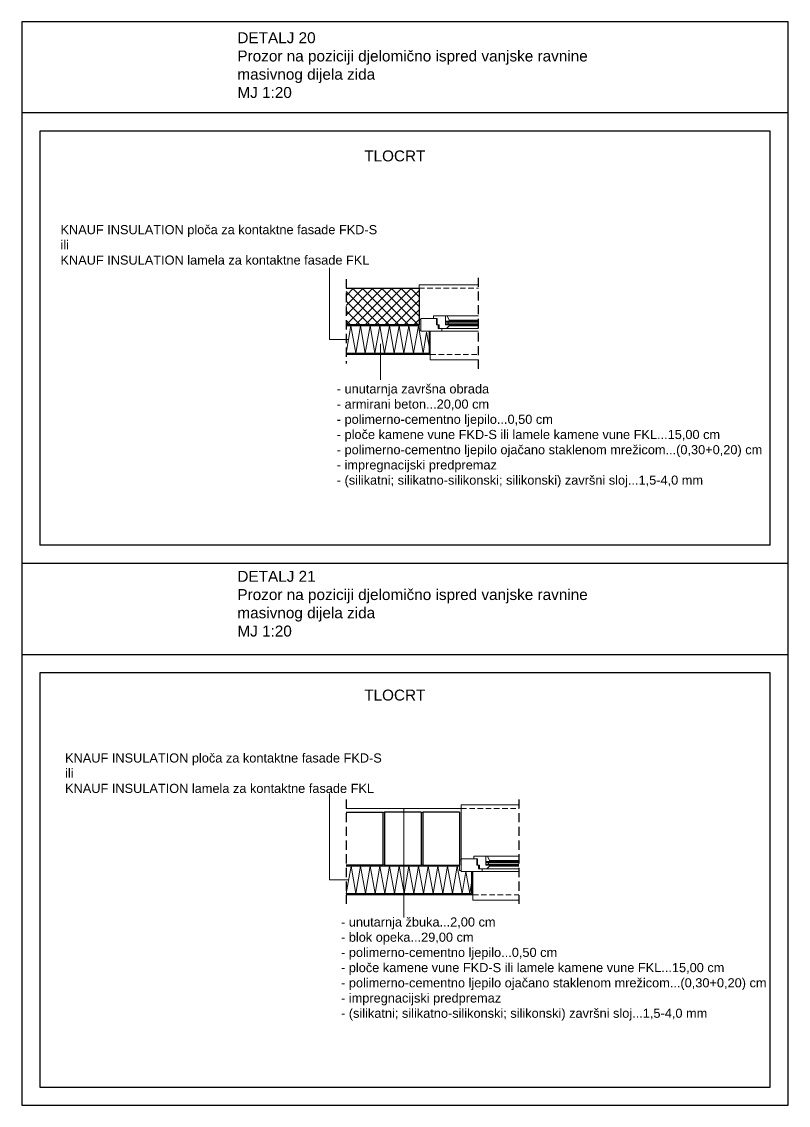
# Model space of a CAD drawing. Header units: inches. Extents: x 2845 to 78208, y 637 to 2211.
# Drawn here: x 6367.9 to 6577.9, y 637.2 to 934.2 of the extents above; entities that cross this region are included whole.
import ezdxf

# ---------------------------------------------------------------- set-up
doc = ezdxf.new("R2010")
doc.units = ezdxf.units.IN
doc.header["$MEASUREMENT"] = 0
doc.linetypes.add('DASHED', pattern=[0.75, 0.5, -0.25])
doc.layers.add('slojevi', color=150, linetype='Continuous')
doc.layers.add('t-Prozor', color=254, linetype='Continuous')
doc.styles.get("Standard").update_dxf_attribs({"font": 'arial.ttf'})

msp = doc.modelspace()

# ---------------------------------------------------------------- hatches: boundary and pattern name
at = {"lineweight": 0}
h = msp.add_hatch(dxfattribs=at)
h.set_pattern_fill('ANSI37', color=256, scale=15)
h.set_pattern_definition([(45, (5972.0652, 1037.3166), (-1.325825, 1.325825), []), (135, (5972.0652, 1037.3166), (-1.325825, -1.325825), [])])
h.paths.add_polyline_path([(6476.73, 861.1), (6456.73, 861.1), (6456.73, 851.1), (6476.73, 851.1)])

# ---------------------------------------------------------------- linework, layer by layer
for p, q in [((6367.89, 934.18), (6367.89, 637.18)), ((6577.89, 934.18), (6367.89, 934.18)), ((6577.89, 637.18), (6577.89, 934.18)), ((6577.89, 909.18), (6367.89, 909.18)), ((6372.89, 904.18), (6372.89, 790.68)), ((6572.89, 904.18), (6372.89, 904.18)), ((6572.89, 790.68), (6572.89, 904.18)), ((6572.89, 790.68), (6372.89, 790.68)), ((6577.89, 785.68), (6367.89, 785.68)), ((6577.89, 760.68), (6367.89, 760.68)), ((6572.89, 755.68), (6372.89, 755.68)), ((6372.89, 755.68), (6372.89, 642.18)), ((6572.89, 642.18), (6572.89, 755.68)), ((6372.89, 642.18), (6572.89, 642.18)), ((6367.89, 637.18), (6577.89, 637.18))]:
    msp.add_line(p, q)
for p, q in [((6452.21, 847.1), (6452.21, 866.68)), ((6476.73, 861.1), (6476.73, 862.1)), ((6476.73, 862.1), (6493, 862.1)), ((6477.23, 852.85), (6481.73, 852.85)), ((6477.23, 849.35), (6477.23, 852.85)), ((6480.73, 852.85), (6480.73, 853.6)), ((6480.73, 853.6), (6493, 853.6)), ((6481.48, 851.1), (6481.48, 852.85)), ((6481.73, 851.1), (6481.73, 852.85)), ((6483.98, 853.6), (6483.98, 851.1)), ((6484.98, 852.35), (6484.48, 853.6)), ((6482.23, 851.1), (6481.48, 851.1)), ((6481.98, 850.1), (6481.98, 851.1)), ((6482.98, 850.1), (6481.98, 850.1)), ((6482.23, 850.1), (6482.23, 851.1)), ((6482.98, 849.35), (6482.98, 850.1)), ((6482.98, 850.1), (6493, 850.1)), ((6483.98, 852.1), (6484.98, 852.1)), ((6483.98, 851.85), (6484.73, 851.85)), ((6483.98, 851.35), (6484.73, 851.35)), ((6483.98, 851.1), (6484.98, 851.1)), ((6484.98, 850.85), (6484.23, 850.1)), ((6484.73, 851.85), (6484.73, 851.35)), ((6484.73, 851.85), (6493, 851.85)), ((6484.73, 851.35), (6493, 851.35)), ((6484.98, 852.1), (6484.98, 852.35)), ((6484.98, 852.35), (6493, 852.35)), ((6484.98, 852.1), (6493, 852.1)), ((6484.98, 851.1), (6484.98, 850.85)), ((6484.98, 851.1), (6493, 851.1)), ((6484.98, 850.85), (6493, 850.85)), ((6457.39, 847.1), (6452.21, 847.1)), ((6477.23, 849.35), (6482.98, 849.35)), ((6479.73, 849.35), (6479.73, 843.1)), ((6479.83, 849.35), (6479.83, 843)), ((6482.98, 849.35), (6493, 849.35)), ((6466.14, 845.88), (6466.14, 836.01)), ((6456.73, 843.1), (6479.73, 843.1)), ((6456.73, 843), (6479.83, 843)), ((6479.83, 843), (6479.83, 841.5)), ((6479.83, 841.5), (6493, 841.5)), ((6452.25, 699), (6452.25, 722.66)), ((6488.27, 718.5), (6488.27, 719.5)), ((6488.27, 719.5), (6504.04, 719.5)), ((6488.28, 718.5), (6456.78, 718.5)), ((6472.53, 718.5), (6472.53, 688.68)), ((6488.28, 704.75), (6488.28, 718.5)), ((6488.28, 704.75), (6492.78, 704.75)), ((6491.78, 704.75), (6491.78, 705.5)), ((6491.78, 705.5), (6504.04, 705.5)), ((6492.53, 703), (6492.53, 704.75)), ((6492.78, 703), (6492.78, 704.75)), ((6495.03, 705.5), (6495.03, 703)), ((6495.03, 704), (6496.03, 704)), ((6496.03, 704.25), (6495.53, 705.5)), ((6496.03, 704), (6496.03, 704.25)), ((6496.03, 704.25), (6504.04, 704.25)), ((6496.03, 704), (6504.04, 704)), ((6488.28, 701.25), (6494.03, 701.25)), ((6491.4, 701.25), (6491.4, 695)), ((6491.5, 701.25), (6491.5, 694.9)), ((6493.28, 703), (6492.53, 703)), ((6493.03, 702), (6493.03, 703)), ((6494.03, 702), (6493.03, 702)), ((6493.28, 702), (6493.28, 703)), ((6494.03, 702), (6504.04, 702)), ((6494.03, 701.25), (6494.03, 702)), ((6494.03, 701.25), (6504.04, 701.25)), ((6495.03, 703.75), (6495.78, 703.75)), ((6495.03, 703.25), (6495.78, 703.25)), ((6495.03, 703), (6496.03, 703)), ((6496.03, 702.75), (6495.28, 702)), ((6495.78, 703.75), (6495.78, 703.25)), ((6495.78, 703.75), (6504.04, 703.75)), ((6495.78, 703.25), (6504.04, 703.25)), ((6496.03, 703), (6496.03, 702.75)), ((6496.03, 703), (6504.04, 703)), ((6496.03, 702.75), (6504.04, 702.75)), ((6457.44, 699), (6452.25, 699)), ((6491.4, 695), (6456.78, 695)), ((6491.5, 694.9), (6456.78, 694.9)), ((6491.5, 694.9), (6491.5, 693.4)), ((6491.5, 693.4), (6504.04, 693.4))]:
    msp.add_line(p, q, dxfattribs=at)
at = {"linetype": 'DASHED', "ltscale": 5}
for p, q in [((6493, 839), (6493, 864.6)), ((6456.73, 863.6), (6456.73, 840.5)), ((6456.78, 721), (6456.78, 692.4)), ((6504.04, 721), (6504.04, 692.4))]:
    msp.add_line(p, q, dxfattribs=at)
at = {"lineweight": 30}
for p, q in [((6456.73, 861.1), (6476.73, 861.1)), ((6476.73, 861.1), (6476.73, 851.1)), ((6476.73, 851.1), (6456.73, 851.1)), ((6456.78, 717.5), (6466.78, 717.5)), ((6466.78, 717.5), (6466.78, 703)), ((6467.28, 717.5), (6467.28, 703)), ((6477.28, 717.5), (6467.28, 717.5)), ((6477.28, 717.5), (6477.28, 703)), ((6477.78, 717.5), (6477.78, 703)), ((6487.78, 717.5), (6477.78, 717.5)), ((6487.78, 717.5), (6487.78, 703)), ((6466.78, 703), (6456.78, 703)), ((6467.28, 703), (6477.28, 703)), ((6477.78, 703), (6487.78, 703))]:
    msp.add_line(p, q, dxfattribs=at)
at = {"linetype": 'DASHED', "lineweight": 0, "ltscale": 3}
for p, q in [((6476.73, 861.1), (6493, 861.1)), ((6479.83, 843), (6493, 843)), ((6488.27, 718.5), (6504.04, 718.5)), ((6491.5, 694.9), (6504.04, 694.9))]:
    msp.add_line(p, q, dxfattribs=at)
at = {"color": 94, "lineweight": 15}
for p, q in [((6456.73, 843.35), (6458.05, 850.85)), ((6476.73, 850.85), (6456.73, 850.85)), ((6458.05, 850.85), (6459.38, 843.35)), ((6459.38, 843.35), (6460.7, 850.85)), ((6460.7, 850.85), (6462.02, 843.35)), ((6462.02, 843.35), (6463.34, 850.85)), ((6463.34, 850.85), (6464.67, 843.35)), ((6464.67, 843.35), (6465.99, 850.85)), ((6465.99, 850.85), (6467.31, 843.35)), ((6467.31, 843.35), (6468.63, 850.85)), ((6468.63, 850.85), (6469.95, 843.35)), ((6469.95, 843.35), (6471.28, 850.85)), ((6471.28, 850.85), (6472.6, 843.35)), ((6472.6, 843.35), (6473.92, 850.85)), ((6473.92, 850.85), (6475.24, 843.35)), ((6475.24, 843.35), (6476.57, 850.85)), ((6476.79, 849.6), (6477.89, 843.35)), ((6477.89, 843.35), (6478.78, 849.1)), ((6478.78, 849.1), (6479.48, 845.15)), ((6479.48, 849.35), (6479.48, 843.35)), ((6456.73, 843.35), (6479.48, 843.35)), ((6456.78, 695.25), (6458.1, 702.75)), ((6456.78, 702.75), (6487.78, 702.75)), ((6458.1, 702.75), (6459.42, 695.25)), ((6459.42, 695.25), (6460.74, 702.75)), ((6460.74, 702.75), (6462.07, 695.25)), ((6462.07, 695.25), (6463.39, 702.75)), ((6463.39, 702.75), (6464.71, 695.25)), ((6464.71, 695.25), (6466.03, 702.75)), ((6466.03, 702.75), (6467.36, 695.25)), ((6467.36, 695.25), (6468.68, 702.75)), ((6468.68, 702.75), (6470, 695.25)), ((6470, 695.25), (6471.32, 702.75)), ((6471.32, 702.75), (6472.65, 695.25)), ((6472.65, 695.25), (6473.97, 702.75)), ((6473.97, 702.75), (6475.29, 695.25)), ((6475.29, 695.25), (6476.61, 702.75)), ((6476.61, 702.75), (6477.94, 695.25)), ((6477.94, 695.25), (6479.26, 702.75)), ((6479.26, 702.75), (6480.58, 695.25)), ((6480.58, 695.25), (6481.9, 702.75)), ((6481.9, 702.75), (6483.23, 695.25)), ((6483.23, 695.25), (6484.55, 702.75)), ((6484.55, 702.75), (6485.87, 695.25)), ((6485.87, 695.25), (6487.19, 702.75)), ((6487.19, 702.75), (6488.52, 695.25)), ((6488.52, 695.25), (6489.57, 701.25)), ((6489.57, 701.25), (6490.63, 695.25)), ((6491.15, 701.25), (6491.15, 695.25)), ((6490.63, 695.25), (6491.15, 698.2)), ((6491.15, 695.25), (6456.78, 695.25))]:
    msp.add_line(p, q, dxfattribs=at)
at = {"color": 94}
msp.add_line((6476.57, 850.85), (6476.73, 849.93), dxfattribs=at)
at = {"lineweight": 0}
for points in [[(6477.23, 849.6), (6477.23, 852.6), (6476.73, 852.6), (6476.73, 849.6)], [(6488.28, 701.5), (6488.28, 704.5), (6487.78, 704.5), (6487.78, 701.5)]]:
    msp.add_lwpolyline(points, close=True, dxfattribs=at)
at = {"lineweight": 15}
for centre, start, end in [((6467.03, 717.64), 208.7903, 331.2097), ((6477.53, 717.64), 208.7903, 331.2097), ((6467.03, 702.86), 28.7903, 151.2097), ((6477.53, 702.86), 28.7903, 151.2097)]:
    msp.add_arc(centre, 0.285, start, end, dxfattribs=at)
at = {"layer": 't-Prozor', "lineweight": 0}
msp.add_line((6488.28, 701.25), (6488.28, 704.75), dxfattribs=at)

# ---------------------------------------------------------------- texts
at = {"char_height": 3, "attachment_point": 1}
for s, width, insert in [('{\\fArial|b0|i0|c238|p34;DETALJ 20\\PProzor na poziciji djelomično ispred vanjske ravnine masivnog dijela zida\\PMJ 1:20}', 112.2703, (6426.98, 931.28)), ('{\\fArial|b0|i0|c238|p34;TLOCRT}', 36.4783, (6461.72, 898.89)), ('{\\fArial|b0|i0|c238|p34;DETALJ 21\\PProzor na poziciji djelomično ispred vanjske ravnine masivnog dijela zida\\PMJ 1:20}', 112.2703, (6426.98, 783.67)), ('{\\fArial|b0|i0|c238|p34;TLOCRT}', 36.4783, (6461.72, 751.12))]:
    msp.add_mtext_dynamic_manual_height_columns(s, width=width, gutter_width=1, heights=[0], dxfattribs=dict(at, insert=insert))
at = {"color": 94, "char_height": 2.5, "width": 98.7209, "attachment_point": 1}
for insert in [(6378.52, 878.43), (6379.78, 733.63)]:
    msp.add_mtext('KNAUF INSULATION ploča za kontaktne fasade FKD-S\\Pili\\PKNAUF INSULATION lamela za kontaktne fasade FKL', dxfattribs=dict(at, insert=insert))
at = {"layer": 'slojevi', "char_height": 2.5, "width": 132.1535, "attachment_point": 1}
for s, insert in [('{\\C7;- unutarnja završna obrada\\P- armirani beton\\fArial|b0|i0|c238|p34;...\\fArial|b0|i0|c0|p34;20,00 cm\\P- polimerno-cementno ljepilo\\fArial|b0|i0|c238|p34;...\\fArial|b0|i0|c0|p34;0,50 cm\\P\\C94;- ploče kamene vune FKD-S ili lamele kamene vune FKL\\fArial|b0|i0|c238|p34;...\\fArial|b0|i0|c0|p34;1\\fArial|b0|i0|c238|p34;5\\fArial|b0|i0|c0|p34;,00 cm\\C7;\\P- polimerno-cementno ljepilo ojačano staklenom mrežicom...(0,30+0,20) cm\\P- impregnacijski predpremaz\\P- (silikatni; silikatno-silikonski; silikonski) završni sloj.\\fArial|b0|i0|c238|p34;.\\fArial|b0|i0|c0|p34;.1,5-4,0 mm}', (6454.2, 834.79)), ('{\\C7;- unutarnja žbuka\\fArial|b0|i0|c238|p34;...\\fArial|b0|i0|c0|p34;2,00 cm\\P- blok opeka\\fArial|b0|i0|c238|p34;...\\fArial|b0|i0|c0|p34;29,00 cm\\P- polimerno-cementno ljepilo\\fArial|b0|i0|c238|p34;...\\fArial|b0|i0|c0|p34;0,50 cm\\P\\C94;- ploče kamene vune FKD\\fArial|b0|i0|c238|p34;-\\fArial|b0|i0|c0|p34;S ili lamele kamene vune FKL\\fArial|b0|i0|c238|p34;...\\fArial|b0|i0|c0|p34;1\\fArial|b0|i0|c238|p34;5\\fArial|b0|i0|c0|p34;,00 cm\\P\\C7;- polimerno-cementno ljepilo ojačano staklenom mrežicom...(0,30+0,20) cm\\P- impregnacijski predpremaz\\P- (silikatni; silikatno-silikonski; silikonski) završni sloj.\\fArial|b0|i0|c238|p34;.\\fArial|b0|i0|c0|p34;.1,5-4,0 mm}', (6455.37, 688.68))]:
    msp.add_mtext(s, dxfattribs=dict(at, insert=insert))

doc.saveas('drawing.dxf')
